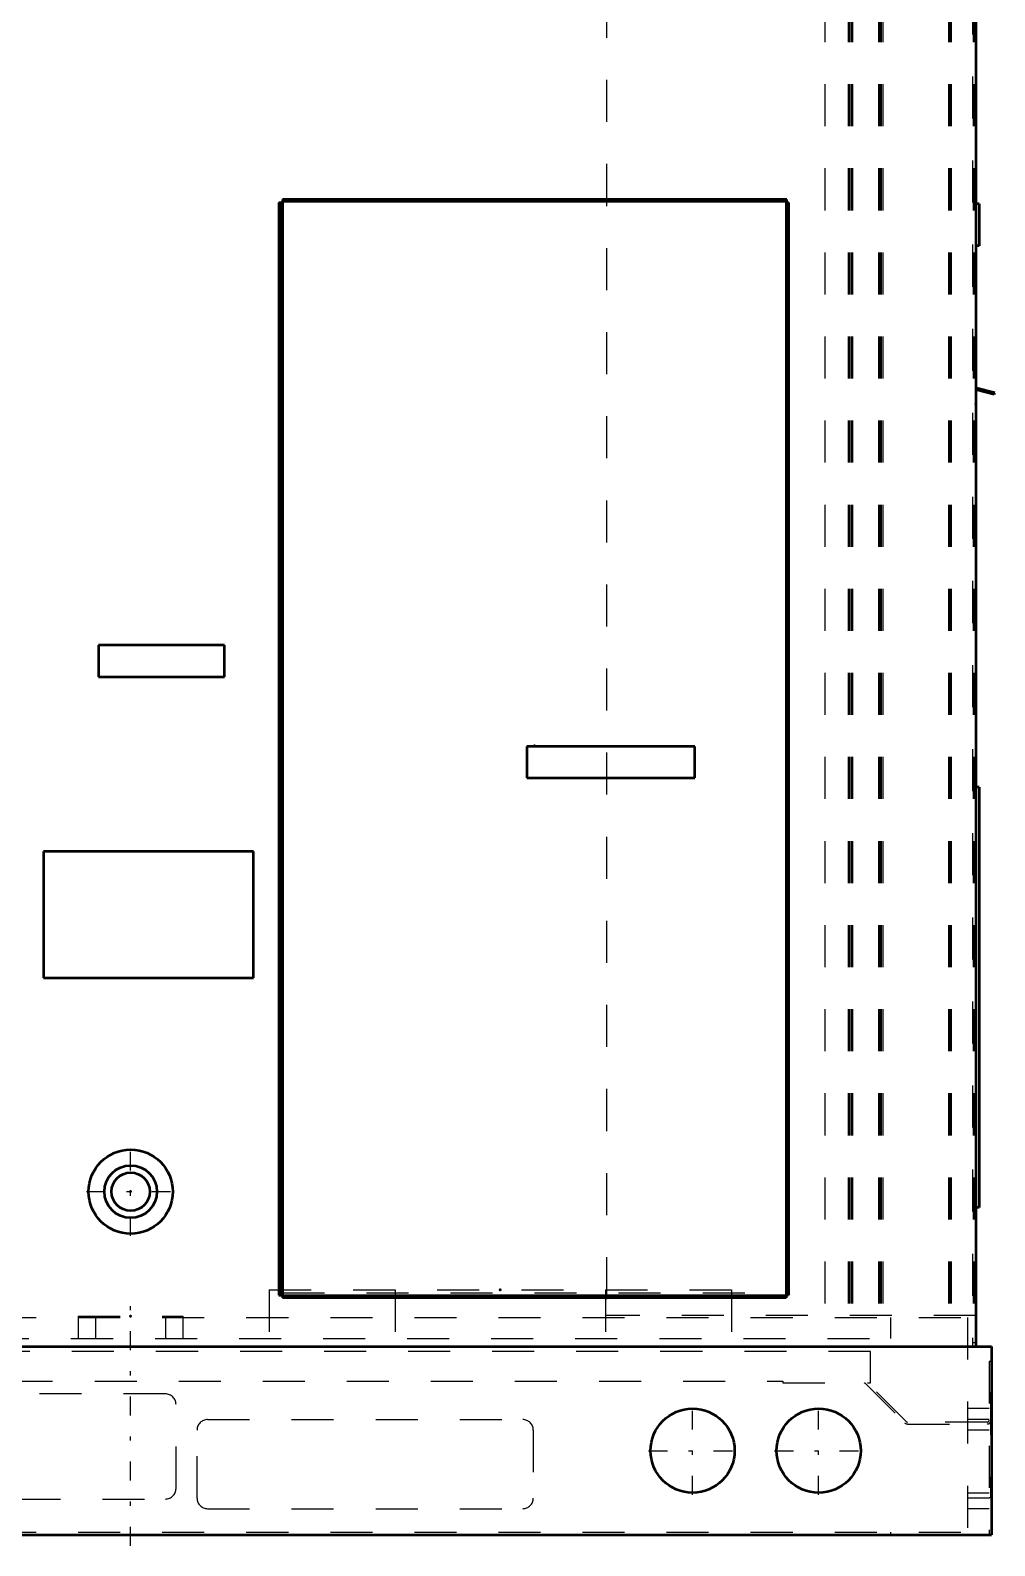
# Model space of a CAD drawing. Header units: inches. Extents: x -24.5 to 24.2, y -0.3 to 59.
# Drawn here: x 1.28 to 24.23, y -0.26 to 35.78 of the extents above; entities that cross this region are included whole.
import ezdxf

# ---------------------------------------------------------------- set-up
doc = ezdxf.new("R2010")
doc.units = ezdxf.units.IN
doc.header["$MEASUREMENT"] = 0
doc.linetypes.add('Center', pattern=[1.5, 0.45, -0.5, 0.05, -0.5])
doc.linetypes.add('Dashed', pattern=[2, 1, -1])
for name, color, linetype, lineweight in [('2d ConnectionPoints', 7, 'Continuous', 50), ('AM_0', 7, 'Continuous', 50), ('AM_4', 3, 'Continuous', 25), ('AM_7', 7, 'Center', 25), ('AM_9', 6, 'Dashed', 25)]:
    doc.layers.add(name, color=color, linetype=linetype, lineweight=lineweight)

msp = doc.modelspace()

# ---------------------------------------------------------------- linework, layer by layer
at = {"layer": '2d ConnectionPoints'}
for p in [(23.781, 26.9), (13.276, 18.764), (3.67, 8.161), (12.463, 5.829), (3.67, 5.2)]:
    msp.add_point(p, dxfattribs=at)
at = {"layer": 'AM_0'}
for p, q in [((23.782, 52.426), (23.782, 4.475)), ((7.281, 31.762), (7.281, 5.632)), ((19.271, 31.762), (7.281, 31.762)), ((19.271, 31.728), (7.281, 31.728)), ((19.271, 31.762), (19.271, 5.632)), ((19.281, 31.757), (19.271, 31.757)), ((19.281, 31.691), (19.281, 31.757)), ((7.197, 31.691), (7.197, 5.699)), ((7.197, 31.691), (7.281, 31.691)), ((7.231, 31.691), (7.231, 5.699)), ((19.322, 31.691), (19.271, 31.691)), ((19.288, 31.691), (19.288, 5.699)), ((19.322, 31.691), (19.322, 5.699)), ((23.861, 31.659), (23.782, 31.659)), ((23.861, 31.659), (23.861, 30.659)), ((23.861, 30.659), (23.782, 30.659)), ((23.789, 27.242), (24.22, 27.127)), ((24.229, 27.16), (23.798, 27.275)), ((24.22, 27.127), (24.229, 27.16)), ((5.902, 21.159), (2.902, 21.159)), ((2.902, 21.159), (2.902, 20.409)), ((5.902, 20.409), (5.902, 21.159)), ((2.902, 20.409), (5.902, 20.409)), ((17.098, 18.75), (13.098, 18.75)), ((13.098, 18.75), (13.098, 18)), ((17.098, 18), (17.098, 18.75)), ((13.098, 18), (17.098, 18)), ((23.861, 17.781), (23.782, 17.781)), ((23.861, 17.781), (23.861, 7.781)), ((6.594, 16.25), (1.594, 16.25)), ((1.594, 16.25), (1.594, 13.25)), ((6.594, 13.25), (6.594, 16.25)), ((1.594, 13.25), (6.594, 13.25)), ((23.861, 7.781), (23.782, 7.781)), ((7.197, 5.699), (7.281, 5.699)), ((19.271, 5.666), (7.281, 5.666)), ((19.271, 5.632), (7.281, 5.632)), ((19.322, 5.699), (19.271, 5.699)), ((-24.155, 4.475), (24.155, 4.475)), ((24.155, 4.475), (24.155, 0)), ((-24.155, 0), (24.155, 0))]:
    msp.add_line(p, q, dxfattribs=at)
for centre, radius in [((3.67, 8.161), 1), ((3.67, 8.161), 0.625), ((3.67, 8.161), 0.455), ((17.04, 2), 1), ((20.04, 2), 1)]:
    msp.add_circle(centre, radius, dxfattribs=at)
for radius, start in [(0.068, 247.9757), (0.034, 221.4096)]:
    msp.add_arc((23.807, 27.308), radius, start, 255, dxfattribs=at)
at = {"layer": 'AM_4'}
for p, q in [((7.264, 31.691), (7.264, 5.699)), ((19.271, 31.695), (7.281, 31.695)), ((19.271, 5.699), (7.281, 5.699))]:
    msp.add_line(p, q, dxfattribs=at)
at = {"layer": 'AM_7'}
for p, q in [((3.67, 7.111), (3.67, 9.211)), ((2.62, 8.161), (4.72, 8.161)), ((3.67, -0.26), (3.67, 5.46)), ((17.04, 0.95), (17.04, 3.05)), ((20.04, 0.95), (20.04, 3.05)), ((15.99, 2), (18.09, 2)), ((18.99, 2), (21.09, 2))]:
    msp.add_line(p, q, dxfattribs=at)
at = {"layer": 'AM_9'}
for p, q in [((23.701, 52.685), (23.701, 4.485)), ((14.992, 52.603), (14.992, 5.213)), ((20.186, 52.5), (20.186, 5.213)), ((20.742, 52.5), (20.742, 5.213)), ((20.776, 52.5), (20.776, 5.213)), ((20.81, 52.5), (20.81, 5.213)), ((20.845, 52.5), (20.845, 5.213)), ((21.462, 52.5), (21.462, 5.213)), ((21.497, 52.5), (21.497, 5.213)), ((21.53, 52.5), (21.53, 5.213)), ((21.564, 52.5), (21.564, 5.213)), ((23.128, 52.5), (23.128, 5.213)), ((23.163, 52.5), (23.163, 5.213)), ((23.197, 52.5), (23.197, 5.213)), ((23.713, 52.5), (23.713, 5.213)), ((23.747, 52.5), (23.747, 5.213)), ((19.271, 31.757), (7.281, 31.757)), ((7.281, 31.757), (7.281, 5.757)), ((7.281, 31.707), (19.271, 31.707)), ((19.281, 5.757), (19.281, 31.691)), ((6.966, 5.829), (6.966, 4.667)), ((6.966, 5.829), (17.966, 5.829)), ((9.963, 5.829), (9.963, 4.667)), ((14.969, 5.829), (14.969, 4.667)), ((17.966, 5.829), (17.966, 4.667)), ((7.281, 5.757), (19.281, 5.757)), ((19.271, 5.699), (7.281, 5.699)), ((19.255, 5.757), (19.255, 5.699)), ((-23.578, 5.167), (23.578, 5.167)), ((2.42, 5.2), (4.92, 5.2)), ((2.42, 5.2), (2.42, 4.667)), ((2.83, 5.2), (2.83, 4.667)), ((4.51, 4.667), (4.51, 5.2)), ((4.92, 4.667), (4.92, 5.2)), ((23.782, 5.213), (14.992, 5.213)), ((21.75, 5.167), (21.75, 4.667)), ((23.578, 5.167), (23.578, 0.058)), ((-21.75, 4.667), (21.75, 4.667)), ((21.273, 4.356), (-21.273, 4.356)), ((21.273, 3.61), (21.273, 4.356)), ((23.701, 4.57), (23.782, 4.57)), ((23.701, 4.485), (23.782, 4.485)), ((24.155, 4.119), (24.098, 4.119)), ((24.098, 4.119), (24.098, 0)), ((-19.186, 3.656), (19.186, 3.656)), ((19.186, 3.656), (19.186, 3.61)), ((19.186, 3.61), (21.122, 3.61)), ((22.123, 2.693), (21.206, 3.61)), ((21.206, 3.61), (21.273, 3.61)), ((4.5, 3.35), (-1, 3.35)), ((21.154, 3.597), (22.09, 2.661)), ((24.144, 3.375), (24.098, 3.375)), ((24.128, 3.375), (24.128, 0.875)), ((24.144, 2.726), (24.144, 3.375)), ((4.75, 1.1), (4.75, 3.1)), ((24.098, 3), (23.578, 3)), ((5.5, 2.74), (13, 2.74)), ((24.052, 2.68), (22.155, 2.68)), ((22.155, 2.634), (24.052, 2.634)), ((24.098, 2.74), (23.578, 2.74)), ((5.25, 0.87), (5.25, 2.49)), ((13.25, 2.49), (13.25, 0.87)), ((24.098, 2.49), (23.578, 2.49)), ((-1, 0.85), (4.5, 0.85)), ((23.578, 1), (24.098, 1)), ((24.098, 0.87), (23.578, 0.87)), ((24.128, 0.875), (24.098, 0.875)), ((5.5, 0.62), (13, 0.62)), ((24.098, 0.62), (23.578, 0.62)), ((-23.578, 0.058), (23.578, 0.058)), ((21.75, 0.058), (21.75, 0))]:
    msp.add_line(p, q, dxfattribs=at)
for centre, radius, start, end in [((21.122, 3.564), 0.046, 45, 90), ((4.5, 3.1), 0.25, 0, 90), ((5.5, 2.49), 0.25, 90, 180), ((13, 2.49), 0.25, 360, 90), ((22.155, 2.726), 0.092, 225, 270), ((22.155, 2.726), 0.046, 225, 270), ((24.052, 2.726), 0.092, 270, 0), ((24.052, 2.726), 0.046, 270, 0), ((4.5, 1.1), 0.25, 270, 360), ((5.5, 0.87), 0.25, 180, 270), ((13, 0.87), 0.25, 270, 0)]:
    msp.add_arc(centre, radius, start, end, dxfattribs=at)

doc.saveas('drawing.dxf')
